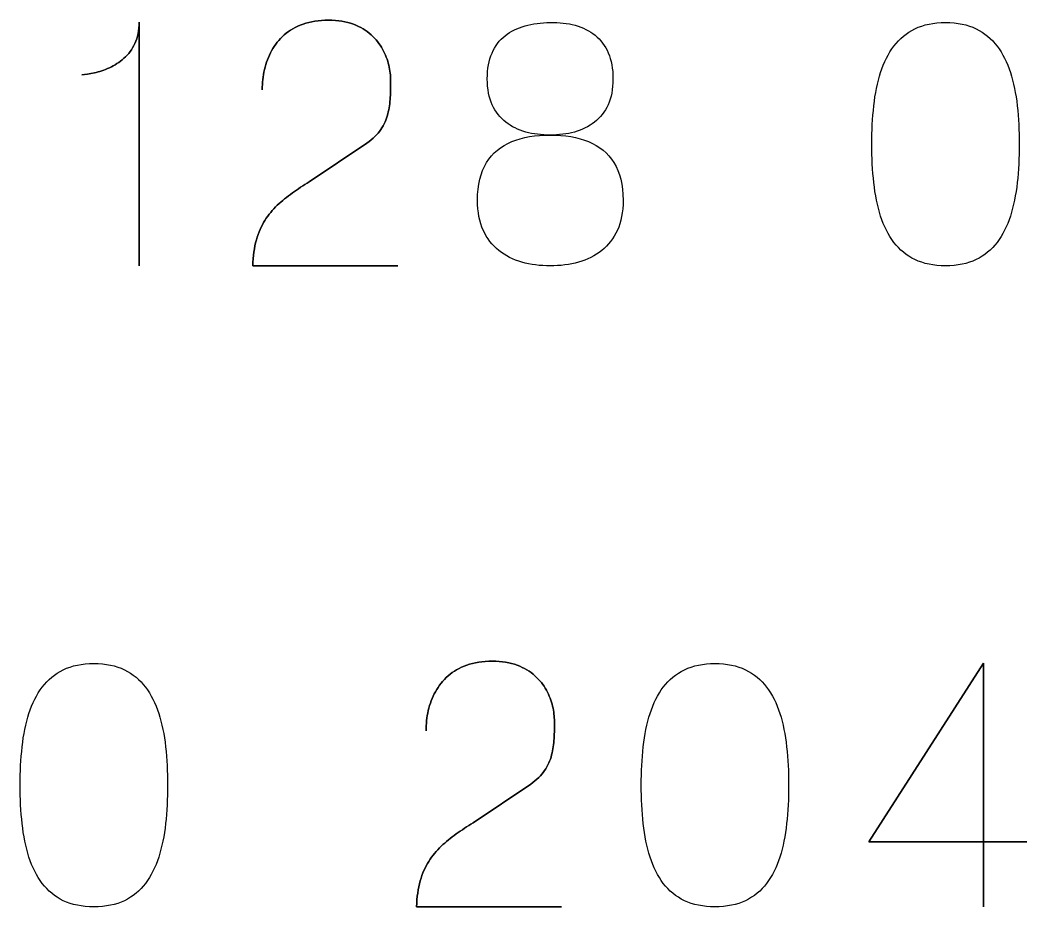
# Model space of a CAD drawing. Header units: millimetres. Extents: x -63 to 11, y -162 to 4.
# Drawn here: x -25.24 to 1.05, y -22.97 to 0.18 of the extents above; entities that cross this region are included whole.
import ezdxf

# ---------------------------------------------------------------- set-up
doc = ezdxf.new("R2010")
doc.units = ezdxf.units.MM
doc.header["$MEASUREMENT"] = 0
doc.layers.add('Layer 1', color=7, linetype='Continuous')

msp = doc.modelspace()

# ---------------------------------------------------------------- linework, layer by layer
at = {"layer": 'Layer 1'}
for points, knots in [([(-22.1294, -6.2359), (-22.1294, -6.2359), (-22.1294, 0.1253), (-22.1294, 0.1253), (-22.1294, 0.1253), (-22.1309, -0.0909), (-22.1691, -0.2762), (-22.2426, -0.4306), (-22.2426, -0.4306), (-22.3147, -0.5864), (-22.4102, -0.7144), (-22.5279, -0.8173), (-22.5279, -0.8173), (-22.6455, -0.9202), (-22.772, -1.0026), (-22.9073, -1.0643), (-22.9073, -1.0643), (-23.0425, -1.1246), (-23.1734, -1.1702), (-23.2999, -1.1981), (-23.2999, -1.1981), (-23.4278, -1.2275), (-23.5366, -1.2452), (-23.6292, -1.2511), (-23.6292, -1.2511), (-23.5366, -1.2452), (-23.4278, -1.2275), (-23.2999, -1.1981), (-23.2999, -1.1981), (-23.1734, -1.1702), (-23.0425, -1.1246), (-22.9073, -1.0643), (-22.9073, -1.0643), (-22.772, -1.0026), (-22.6455, -0.9202), (-22.5279, -0.8173), (-22.5279, -0.8173), (-22.4102, -0.7144), (-22.3147, -0.5864), (-22.2426, -0.4306), (-22.2426, -0.4306), (-22.1691, -0.2762), (-22.1309, -0.0909), (-22.1294, 0.1253), (-22.1294, 0.1253), (-22.1294, 0.1253), (-22.1294, -6.2359), (-22.1294, -6.2359)], [0, 0, 0, 0, 0.0769231, 0.0769231, 0.0769231, 0.0769231, 0.1538462, 0.1538462, 0.1538462, 0.1538462, 0.2307692, 0.2307692, 0.2307692, 0.2307692, 0.3076923, 0.3076923, 0.3076923, 0.3076923, 0.3846154, 0.3846154, 0.3846154, 0.3846154, 0.4615385, 0.4615385, 0.4615385, 0.4615385, 0.5384615, 0.5384615, 0.5384615, 0.5384615, 0.6153846, 0.6153846, 0.6153846, 0.6153846, 0.6923077, 0.6923077, 0.6923077, 0.6923077, 0.7692308, 0.7692308, 0.7692308, 0.7692308, 0.8461538, 0.8461538, 0.8461538, 0.8461538, 1, 1, 1, 1]), ([(-15.38, -6.2359), (-15.38, -6.2359), (-19.1649, -6.2359), (-19.1649, -6.2359), (-19.1649, -6.2359), (-19.1576, -5.98), (-19.1252, -5.7536), (-19.0708, -5.5595), (-19.0708, -5.5595), (-19.015, -5.3654), (-18.94, -5.1948), (-18.8473, -5.0478), (-18.8473, -5.0478), (-18.7532, -4.9007), (-18.6459, -4.7699), (-18.5238, -4.6552), (-18.5238, -4.6552), (-18.4018, -4.539), (-18.2709, -4.4331), (-18.1298, -4.3331), (-18.1298, -4.3331), (-17.9886, -4.2346), (-17.843, -4.1361), (-17.6916, -4.039), (-17.6916, -4.039), (-17.6916, -4.039), (-16.1829, -3.0333), (-16.1829, -3.0333), (-16.1829, -3.0333), (-16.0285, -2.9244), (-15.9079, -2.8053), (-15.8226, -2.6774), (-15.8226, -2.6774), (-15.7359, -2.5495), (-15.6756, -2.4142), (-15.6388, -2.2716), (-15.6388, -2.2716), (-15.6035, -2.1304), (-15.5815, -1.9848), (-15.5741, -1.8378), (-15.5741, -1.8378), (-15.5668, -1.6893), (-15.5638, -1.5408), (-15.5653, -1.3922), (-15.5653, -1.3922), (-15.5653, -1.2702), (-15.5815, -1.1393), (-15.6138, -0.9982), (-15.6138, -0.9982), (-15.6476, -0.8585), (-15.7006, -0.7188), (-15.7756, -0.5805), (-15.7756, -0.5805), (-15.8506, -0.4423), (-15.9505, -0.3159), (-16.0755, -0.2012), (-16.0755, -0.2012), (-16.2005, -0.0879), (-16.3549, 0.0032), (-16.5387, 0.0723), (-16.5387, 0.0723), (-16.7225, 0.1414), (-16.9387, 0.1767), (-17.1887, 0.1782), (-17.1887, 0.1782), (-17.4401, 0.1767), (-17.6621, 0.1414), (-17.8533, 0.0738), (-17.8533, 0.0738), (-18.0445, 0.0062), (-18.2077, -0.0879), (-18.343, -0.2071), (-18.343, -0.2071), (-18.4782, -0.3262), (-18.5871, -0.4644), (-18.6723, -0.6188), (-18.6723, -0.6188), (-18.7576, -0.7732), (-18.8194, -0.9379), (-18.8591, -1.1114), (-18.8591, -1.1114), (-18.8988, -1.2849), (-18.9179, -1.4613), (-18.9179, -1.6393), (-18.9179, -1.6393), (-18.9179, -1.4613), (-18.8988, -1.2849), (-18.8591, -1.1114), (-18.8591, -1.1114), (-18.8194, -0.9379), (-18.7576, -0.7732), (-18.6723, -0.6188), (-18.6723, -0.6188), (-18.5871, -0.4644), (-18.4782, -0.3262), (-18.343, -0.2071), (-18.343, -0.2071), (-18.2077, -0.0879), (-18.0445, 0.0062), (-17.8533, 0.0738), (-17.8533, 0.0738), (-17.6621, 0.1414), (-17.4401, 0.1767), (-17.1887, 0.1782), (-17.1887, 0.1782), (-16.9387, 0.1767), (-16.7225, 0.1414), (-16.5387, 0.0723), (-16.5387, 0.0723), (-16.3549, 0.0032), (-16.2005, -0.0879), (-16.0755, -0.2012), (-16.0755, -0.2012), (-15.9505, -0.3159), (-15.8506, -0.4423), (-15.7756, -0.5805), (-15.7756, -0.5805), (-15.7006, -0.7188), (-15.6476, -0.8585), (-15.6138, -0.9982), (-15.6138, -0.9982), (-15.5815, -1.1393), (-15.5653, -1.2702), (-15.5653, -1.3922), (-15.5653, -1.3922), (-15.5638, -1.5408), (-15.5668, -1.6893), (-15.5741, -1.8378), (-15.5741, -1.8378), (-15.5815, -1.9848), (-15.6035, -2.1304), (-15.6388, -2.2716), (-15.6388, -2.2716), (-15.6756, -2.4142), (-15.7359, -2.5495), (-15.8226, -2.6774), (-15.8226, -2.6774), (-15.9079, -2.8053), (-16.0285, -2.9244), (-16.1829, -3.0333), (-16.1829, -3.0333), (-16.1829, -3.0333), (-17.6916, -4.039), (-17.6916, -4.039), (-17.6916, -4.039), (-17.843, -4.1361), (-17.9886, -4.2346), (-18.1298, -4.3331), (-18.1298, -4.3331), (-18.2709, -4.4331), (-18.4018, -4.539), (-18.5238, -4.6552), (-18.5238, -4.6552), (-18.6459, -4.7699), (-18.7532, -4.9007), (-18.8473, -5.0478), (-18.8473, -5.0478), (-18.94, -5.1948), (-19.015, -5.3654), (-19.0708, -5.5595), (-19.0708, -5.5595), (-19.1252, -5.7536), (-19.1576, -5.98), (-19.1649, -6.2359), (-19.1649, -6.2359), (-19.1649, -6.2359), (-15.38, -6.2359), (-15.38, -6.2359)], [0, 0, 0, 0, 0.0232558, 0.0232558, 0.0232558, 0.0232558, 0.0465116, 0.0465116, 0.0465116, 0.0465116, 0.0697674, 0.0697674, 0.0697674, 0.0697674, 0.0930233, 0.0930233, 0.0930233, 0.0930233, 0.1162791, 0.1162791, 0.1162791, 0.1162791, 0.1395349, 0.1395349, 0.1395349, 0.1395349, 0.1627907, 0.1627907, 0.1627907, 0.1627907, 0.1860465, 0.1860465, 0.1860465, 0.1860465, 0.2093023, 0.2093023, 0.2093023, 0.2093023, 0.2325581, 0.2325581, 0.2325581, 0.2325581, 0.255814, 0.255814, 0.255814, 0.255814, 0.2790698, 0.2790698, 0.2790698, 0.2790698, 0.3023256, 0.3023256, 0.3023256, 0.3023256, 0.3255814, 0.3255814, 0.3255814, 0.3255814, 0.3488372, 0.3488372, 0.3488372, 0.3488372, 0.372093, 0.372093, 0.372093, 0.372093, 0.3953488, 0.3953488, 0.3953488, 0.3953488, 0.4186047, 0.4186047, 0.4186047, 0.4186047, 0.4418605, 0.4418605, 0.4418605, 0.4418605, 0.4651163, 0.4651163, 0.4651163, 0.4651163, 0.4883721, 0.4883721, 0.4883721, 0.4883721, 0.5116279, 0.5116279, 0.5116279, 0.5116279, 0.5348837, 0.5348837, 0.5348837, 0.5348837, 0.5581395, 0.5581395, 0.5581395, 0.5581395, 0.5813953, 0.5813953, 0.5813953, 0.5813953, 0.6046512, 0.6046512, 0.6046512, 0.6046512, 0.627907, 0.627907, 0.627907, 0.627907, 0.6511628, 0.6511628, 0.6511628, 0.6511628, 0.6744186, 0.6744186, 0.6744186, 0.6744186, 0.6976744, 0.6976744, 0.6976744, 0.6976744, 0.7209302, 0.7209302, 0.7209302, 0.7209302, 0.744186, 0.744186, 0.744186, 0.744186, 0.7674419, 0.7674419, 0.7674419, 0.7674419, 0.7906977, 0.7906977, 0.7906977, 0.7906977, 0.8139535, 0.8139535, 0.8139535, 0.8139535, 0.8372093, 0.8372093, 0.8372093, 0.8372093, 0.8604651, 0.8604651, 0.8604651, 0.8604651, 0.8837209, 0.8837209, 0.8837209, 0.8837209, 0.9069767, 0.9069767, 0.9069767, 0.9069767, 0.9302326, 0.9302326, 0.9302326, 0.9302326, 0.9534884, 0.9534884, 0.9534884, 0.9534884, 1, 1, 1, 1]), ([(-11.401, -2.8215), (-11.1745, -2.8215), (-10.9628, -2.795), (-10.7643, -2.7421), (-10.7643, -2.7421), (-10.5672, -2.6877), (-10.3937, -2.6024), (-10.2423, -2.4863), (-10.2423, -2.4863), (-10.0923, -2.3701), (-9.9746, -2.2186), (-9.8893, -2.0319), (-9.8893, -2.0319), (-9.8041, -1.8466), (-9.7614, -1.6216), (-9.7599, -1.3569), (-9.7599, -1.3569), (-9.7614, -1.0923), (-9.8026, -0.8658), (-9.8835, -0.6776), (-9.8835, -0.6776), (-9.9643, -0.4894), (-10.079, -0.335), (-10.2261, -0.2159), (-10.2261, -0.2159), (-10.3731, -0.0982), (-10.5466, -0.0115), (-10.7466, 0.0429), (-10.7466, 0.0429), (-10.9451, 0.0973), (-11.1642, 0.1209), (-11.401, 0.1164), (-11.401, 0.1164), (-11.6377, 0.1135), (-11.8568, 0.0826), (-12.0553, 0.0282), (-12.0553, 0.0282), (-12.2553, -0.0277), (-12.4288, -0.1129), (-12.5759, -0.2291), (-12.5759, -0.2291), (-12.7229, -0.3453), (-12.8376, -0.4967), (-12.9185, -0.682), (-12.9185, -0.682), (-12.9993, -0.8688), (-13.0405, -1.0923), (-13.042, -1.3569), (-13.042, -1.3569), (-13.0405, -1.6216), (-12.9979, -1.8466), (-12.9126, -2.0319), (-12.9126, -2.0319), (-12.8273, -2.2186), (-12.7097, -2.3701), (-12.5582, -2.4863), (-12.5582, -2.4863), (-12.4082, -2.6024), (-12.2347, -2.6877), (-12.0377, -2.7421), (-12.0377, -2.7421), (-11.8392, -2.795), (-11.6274, -2.8215), (-11.401, -2.8215)], [0, 0, 0, 0, 0.0588235, 0.0588235, 0.0588235, 0.0588235, 0.1176471, 0.1176471, 0.1176471, 0.1176471, 0.1764706, 0.1764706, 0.1764706, 0.1764706, 0.2352941, 0.2352941, 0.2352941, 0.2352941, 0.2941176, 0.2941176, 0.2941176, 0.2941176, 0.3529412, 0.3529412, 0.3529412, 0.3529412, 0.4117647, 0.4117647, 0.4117647, 0.4117647, 0.4705882, 0.4705882, 0.4705882, 0.4705882, 0.5294118, 0.5294118, 0.5294118, 0.5294118, 0.5882353, 0.5882353, 0.5882353, 0.5882353, 0.6470588, 0.6470588, 0.6470588, 0.6470588, 0.7058824, 0.7058824, 0.7058824, 0.7058824, 0.7647059, 0.7647059, 0.7647059, 0.7647059, 0.8235294, 0.8235294, 0.8235294, 0.8235294, 0.8823529, 0.8823529, 0.8823529, 0.8823529, 1, 1, 1, 1]), ([(-11.401, -2.8215), (-11.1745, -2.8215), (-10.9628, -2.795), (-10.7643, -2.7421), (-10.7643, -2.7421), (-10.5672, -2.6877), (-10.3937, -2.6024), (-10.2423, -2.4863), (-10.2423, -2.4863), (-10.0923, -2.3701), (-9.9746, -2.2186), (-9.8893, -2.0319), (-9.8893, -2.0319), (-9.8041, -1.8466), (-9.7614, -1.6216), (-9.7599, -1.3569), (-9.7599, -1.3569), (-9.7614, -1.0923), (-9.8026, -0.8658), (-9.8835, -0.6776), (-9.8835, -0.6776), (-9.9643, -0.4894), (-10.079, -0.335), (-10.2261, -0.2159), (-10.2261, -0.2159), (-10.3731, -0.0982), (-10.5466, -0.0115), (-10.7466, 0.0429), (-10.7466, 0.0429), (-10.9451, 0.0973), (-11.1642, 0.1209), (-11.401, 0.1164), (-11.401, 0.1164), (-11.6377, 0.1135), (-11.8568, 0.0826), (-12.0553, 0.0282), (-12.0553, 0.0282), (-12.2553, -0.0277), (-12.4288, -0.1129), (-12.5759, -0.2291), (-12.5759, -0.2291), (-12.7229, -0.3453), (-12.8376, -0.4967), (-12.9185, -0.682), (-12.9185, -0.682), (-12.9993, -0.8688), (-13.0405, -1.0923), (-13.042, -1.3569), (-13.042, -1.3569), (-13.0405, -1.6216), (-12.9979, -1.8466), (-12.9126, -2.0319), (-12.9126, -2.0319), (-12.8273, -2.2186), (-12.7097, -2.3701), (-12.5582, -2.4863), (-12.5582, -2.4863), (-12.4082, -2.6024), (-12.2347, -2.6877), (-12.0377, -2.7421), (-12.0377, -2.7421), (-11.8392, -2.795), (-11.6274, -2.8215), (-11.401, -2.8215)], [0, 0, 0, 0, 0.0588235, 0.0588235, 0.0588235, 0.0588235, 0.1176471, 0.1176471, 0.1176471, 0.1176471, 0.1764706, 0.1764706, 0.1764706, 0.1764706, 0.2352941, 0.2352941, 0.2352941, 0.2352941, 0.2941176, 0.2941176, 0.2941176, 0.2941176, 0.3529412, 0.3529412, 0.3529412, 0.3529412, 0.4117647, 0.4117647, 0.4117647, 0.4117647, 0.4705882, 0.4705882, 0.4705882, 0.4705882, 0.5294118, 0.5294118, 0.5294118, 0.5294118, 0.5882353, 0.5882353, 0.5882353, 0.5882353, 0.6470588, 0.6470588, 0.6470588, 0.6470588, 0.7058824, 0.7058824, 0.7058824, 0.7058824, 0.7647059, 0.7647059, 0.7647059, 0.7647059, 0.8235294, 0.8235294, 0.8235294, 0.8235294, 0.8823529, 0.8823529, 0.8823529, 0.8823529, 1, 1, 1, 1]), ([(-1.0785, -6.2359), (-0.7697, -6.2344), (-0.5036, -6.18), (-0.2815, -6.0742), (-0.2815, -6.0742), (-0.0609, -5.9683), (0.1229, -5.8168), (0.2699, -5.6242), (0.2699, -5.6242), (0.4155, -5.4301), (0.5302, -5.2007), (0.6155, -4.936), (0.6155, -4.936), (0.6993, -4.6713), (0.7596, -4.3817), (0.7934, -4.064), (0.7934, -4.064), (0.8287, -3.7464), (0.8463, -3.4126), (0.8448, -3.0597), (0.8448, -3.0597), (0.8463, -2.7083), (0.8287, -2.3745), (0.7934, -2.0584), (0.7934, -2.0584), (0.7596, -1.7422), (0.6993, -1.4511), (0.6155, -1.1864), (0.6155, -1.1864), (0.5302, -0.9232), (0.4155, -0.6938), (0.2699, -0.4982), (0.2699, -0.4982), (0.1229, -0.3041), (-0.0609, -0.1526), (-0.2815, -0.0468), (-0.2815, -0.0468), (-0.5036, 0.0606), (-0.7697, 0.115), (-1.0785, 0.1164), (-1.0785, 0.1164), (-1.3873, 0.115), (-1.6534, 0.0606), (-1.8755, -0.0468), (-1.8755, -0.0468), (-2.0961, -0.1526), (-2.2799, -0.3041), (-2.4269, -0.4982), (-2.4269, -0.4982), (-2.5725, -0.6938), (-2.6872, -0.9232), (-2.7725, -1.1864), (-2.7725, -1.1864), (-2.8563, -1.4511), (-2.9166, -1.7422), (-2.9504, -2.0584), (-2.9504, -2.0584), (-2.9857, -2.3745), (-3.0033, -2.7083), (-3.0018, -3.0597), (-3.0018, -3.0597), (-3.0033, -3.4126), (-2.9857, -3.7464), (-2.9504, -4.064), (-2.9504, -4.064), (-2.9166, -4.3817), (-2.8563, -4.6713), (-2.7725, -4.936), (-2.7725, -4.936), (-2.6872, -5.2007), (-2.5725, -5.4301), (-2.4269, -5.6242), (-2.4269, -5.6242), (-2.2799, -5.8168), (-2.0961, -5.9683), (-1.8755, -6.0742), (-1.8755, -6.0742), (-1.6534, -6.18), (-1.3873, -6.2344), (-1.0785, -6.2359)], [0, 0, 0, 0, 0.047619, 0.047619, 0.047619, 0.047619, 0.0952381, 0.0952381, 0.0952381, 0.0952381, 0.1428571, 0.1428571, 0.1428571, 0.1428571, 0.1904762, 0.1904762, 0.1904762, 0.1904762, 0.2380952, 0.2380952, 0.2380952, 0.2380952, 0.2857143, 0.2857143, 0.2857143, 0.2857143, 0.3333333, 0.3333333, 0.3333333, 0.3333333, 0.3809524, 0.3809524, 0.3809524, 0.3809524, 0.4285714, 0.4285714, 0.4285714, 0.4285714, 0.4761905, 0.4761905, 0.4761905, 0.4761905, 0.5238095, 0.5238095, 0.5238095, 0.5238095, 0.5714286, 0.5714286, 0.5714286, 0.5714286, 0.6190476, 0.6190476, 0.6190476, 0.6190476, 0.6666667, 0.6666667, 0.6666667, 0.6666667, 0.7142857, 0.7142857, 0.7142857, 0.7142857, 0.7619048, 0.7619048, 0.7619048, 0.7619048, 0.8095238, 0.8095238, 0.8095238, 0.8095238, 0.8571429, 0.8571429, 0.8571429, 0.8571429, 0.9047619, 0.9047619, 0.9047619, 0.9047619, 1, 1, 1, 1]), ([(-1.0785, -6.2359), (-0.7697, -6.2344), (-0.5036, -6.18), (-0.2815, -6.0742), (-0.2815, -6.0742), (-0.0609, -5.9683), (0.1229, -5.8168), (0.2699, -5.6242), (0.2699, -5.6242), (0.4155, -5.4301), (0.5302, -5.2007), (0.6155, -4.936), (0.6155, -4.936), (0.6993, -4.6713), (0.7596, -4.3817), (0.7934, -4.064), (0.7934, -4.064), (0.8287, -3.7464), (0.8463, -3.4126), (0.8448, -3.0597), (0.8448, -3.0597), (0.8463, -2.7083), (0.8287, -2.3745), (0.7934, -2.0584), (0.7934, -2.0584), (0.7596, -1.7422), (0.6993, -1.4511), (0.6155, -1.1864), (0.6155, -1.1864), (0.5302, -0.9232), (0.4155, -0.6938), (0.2699, -0.4982), (0.2699, -0.4982), (0.1229, -0.3041), (-0.0609, -0.1526), (-0.2815, -0.0468), (-0.2815, -0.0468), (-0.5036, 0.0606), (-0.7697, 0.115), (-1.0785, 0.1164), (-1.0785, 0.1164), (-1.3873, 0.115), (-1.6534, 0.0606), (-1.8755, -0.0468), (-1.8755, -0.0468), (-2.0961, -0.1526), (-2.2799, -0.3041), (-2.4269, -0.4982), (-2.4269, -0.4982), (-2.5725, -0.6938), (-2.6872, -0.9232), (-2.7725, -1.1864), (-2.7725, -1.1864), (-2.8563, -1.4511), (-2.9166, -1.7422), (-2.9504, -2.0584), (-2.9504, -2.0584), (-2.9857, -2.3745), (-3.0033, -2.7083), (-3.0018, -3.0597), (-3.0018, -3.0597), (-3.0033, -3.4126), (-2.9857, -3.7464), (-2.9504, -4.064), (-2.9504, -4.064), (-2.9166, -4.3817), (-2.8563, -4.6713), (-2.7725, -4.936), (-2.7725, -4.936), (-2.6872, -5.2007), (-2.5725, -5.4301), (-2.4269, -5.6242), (-2.4269, -5.6242), (-2.2799, -5.8168), (-2.0961, -5.9683), (-1.8755, -6.0742), (-1.8755, -6.0742), (-1.6534, -6.18), (-1.3873, -6.2344), (-1.0785, -6.2359)], [0, 0, 0, 0, 0.047619, 0.047619, 0.047619, 0.047619, 0.0952381, 0.0952381, 0.0952381, 0.0952381, 0.1428571, 0.1428571, 0.1428571, 0.1428571, 0.1904762, 0.1904762, 0.1904762, 0.1904762, 0.2380952, 0.2380952, 0.2380952, 0.2380952, 0.2857143, 0.2857143, 0.2857143, 0.2857143, 0.3333333, 0.3333333, 0.3333333, 0.3333333, 0.3809524, 0.3809524, 0.3809524, 0.3809524, 0.4285714, 0.4285714, 0.4285714, 0.4285714, 0.4761905, 0.4761905, 0.4761905, 0.4761905, 0.5238095, 0.5238095, 0.5238095, 0.5238095, 0.5714286, 0.5714286, 0.5714286, 0.5714286, 0.6190476, 0.6190476, 0.6190476, 0.6190476, 0.6666667, 0.6666667, 0.6666667, 0.6666667, 0.7142857, 0.7142857, 0.7142857, 0.7142857, 0.7619048, 0.7619048, 0.7619048, 0.7619048, 0.8095238, 0.8095238, 0.8095238, 0.8095238, 0.8571429, 0.8571429, 0.8571429, 0.8571429, 0.9047619, 0.9047619, 0.9047619, 0.9047619, 1, 1, 1, 1]), ([(-11.401, -6.2359), (-11.1363, -6.2359), (-10.8893, -6.205), (-10.6599, -6.1403), (-10.6599, -6.1403), (-10.4305, -6.0756), (-10.229, -5.9742), (-10.054, -5.8359), (-10.054, -5.8359), (-9.8805, -5.6992), (-9.7438, -5.5227), (-9.6453, -5.3051), (-9.6453, -5.3051), (-9.5467, -5.0889), (-9.4967, -4.8287), (-9.4953, -4.5243), (-9.4953, -4.5243), (-9.4982, -4.1199), (-9.5776, -3.792), (-9.7349, -3.542), (-9.7349, -3.542), (-9.8923, -3.2906), (-10.1129, -3.1083), (-10.3967, -2.9921), (-10.3967, -2.9921), (-10.6819, -2.8774), (-11.0157, -2.82), (-11.401, -2.8215), (-11.401, -2.8215), (-11.7848, -2.82), (-12.12, -2.8774), (-12.4023, -2.9921), (-12.4023, -2.9921), (-12.6861, -3.1083), (-12.9052, -3.2906), (-13.0611, -3.542), (-13.0611, -3.542), (-13.217, -3.792), (-13.2964, -4.1199), (-13.2978, -4.5243), (-13.2978, -4.5243), (-13.2964, -4.8287), (-13.2464, -5.0889), (-13.1479, -5.3051), (-13.1479, -5.3051), (-13.0493, -5.5227), (-12.9141, -5.6992), (-12.7391, -5.8359), (-12.7391, -5.8359), (-12.5656, -5.9742), (-12.3656, -6.0756), (-12.1362, -6.1403), (-12.1362, -6.1403), (-11.9083, -6.205), (-11.6627, -6.2359), (-11.401, -6.2359)], [0, 0, 0, 0, 0.0666667, 0.0666667, 0.0666667, 0.0666667, 0.1333333, 0.1333333, 0.1333333, 0.1333333, 0.2, 0.2, 0.2, 0.2, 0.2666667, 0.2666667, 0.2666667, 0.2666667, 0.3333333, 0.3333333, 0.3333333, 0.3333333, 0.4, 0.4, 0.4, 0.4, 0.4666667, 0.4666667, 0.4666667, 0.4666667, 0.5333333, 0.5333333, 0.5333333, 0.5333333, 0.6, 0.6, 0.6, 0.6, 0.6666667, 0.6666667, 0.6666667, 0.6666667, 0.7333333, 0.7333333, 0.7333333, 0.7333333, 0.8, 0.8, 0.8, 0.8, 0.8666667, 0.8666667, 0.8666667, 0.8666667, 1, 1, 1, 1]), ([(-11.401, -6.2359), (-11.1363, -6.2359), (-10.8893, -6.205), (-10.6599, -6.1403), (-10.6599, -6.1403), (-10.4305, -6.0756), (-10.229, -5.9742), (-10.054, -5.8359), (-10.054, -5.8359), (-9.8805, -5.6992), (-9.7438, -5.5227), (-9.6453, -5.3051), (-9.6453, -5.3051), (-9.5467, -5.0889), (-9.4967, -4.8287), (-9.4953, -4.5243), (-9.4953, -4.5243), (-9.4982, -4.1199), (-9.5776, -3.792), (-9.7349, -3.542), (-9.7349, -3.542), (-9.8923, -3.2906), (-10.1129, -3.1083), (-10.3967, -2.9921), (-10.3967, -2.9921), (-10.6819, -2.8774), (-11.0157, -2.82), (-11.401, -2.8215), (-11.401, -2.8215), (-11.7848, -2.82), (-12.12, -2.8774), (-12.4023, -2.9921), (-12.4023, -2.9921), (-12.6861, -3.1083), (-12.9052, -3.2906), (-13.0611, -3.542), (-13.0611, -3.542), (-13.217, -3.792), (-13.2964, -4.1199), (-13.2978, -4.5243), (-13.2978, -4.5243), (-13.2964, -4.8287), (-13.2464, -5.0889), (-13.1479, -5.3051), (-13.1479, -5.3051), (-13.0493, -5.5227), (-12.9141, -5.6992), (-12.7391, -5.8359), (-12.7391, -5.8359), (-12.5656, -5.9742), (-12.3656, -6.0756), (-12.1362, -6.1403), (-12.1362, -6.1403), (-11.9083, -6.205), (-11.6627, -6.2359), (-11.401, -6.2359)], [0, 0, 0, 0, 0.0666667, 0.0666667, 0.0666667, 0.0666667, 0.1333333, 0.1333333, 0.1333333, 0.1333333, 0.2, 0.2, 0.2, 0.2, 0.2666667, 0.2666667, 0.2666667, 0.2666667, 0.3333333, 0.3333333, 0.3333333, 0.3333333, 0.4, 0.4, 0.4, 0.4, 0.4666667, 0.4666667, 0.4666667, 0.4666667, 0.5333333, 0.5333333, 0.5333333, 0.5333333, 0.6, 0.6, 0.6, 0.6, 0.6666667, 0.6666667, 0.6666667, 0.6666667, 0.7333333, 0.7333333, 0.7333333, 0.7333333, 0.8, 0.8, 0.8, 0.8, 0.8666667, 0.8666667, 0.8666667, 0.8666667, 1, 1, 1, 1]), ([(-11.1033, -22.9685), (-11.1033, -22.9685), (-14.8882, -22.9685), (-14.8882, -22.9685), (-14.8882, -22.9685), (-14.8809, -22.7126), (-14.8485, -22.4862), (-14.7941, -22.2921), (-14.7941, -22.2921), (-14.7383, -22.098), (-14.6633, -21.9274), (-14.5706, -21.7804), (-14.5706, -21.7804), (-14.4765, -21.6333), (-14.3692, -21.5025), (-14.2471, -21.3878), (-14.2471, -21.3878), (-14.1251, -21.2716), (-13.9942, -21.1657), (-13.8531, -21.0657), (-13.8531, -21.0657), (-13.7119, -20.9672), (-13.5663, -20.8687), (-13.4149, -20.7716), (-13.4149, -20.7716), (-13.4149, -20.7716), (-11.9062, -19.7659), (-11.9062, -19.7659), (-11.9062, -19.7659), (-11.7518, -19.657), (-11.6312, -19.5379), (-11.5459, -19.41), (-11.5459, -19.41), (-11.4592, -19.2821), (-11.3989, -19.1468), (-11.3621, -19.0042), (-11.3621, -19.0042), (-11.3268, -18.863), (-11.3048, -18.7174), (-11.2974, -18.5704), (-11.2974, -18.5704), (-11.2901, -18.4219), (-11.2871, -18.2734), (-11.2886, -18.1248), (-11.2886, -18.1248), (-11.2886, -18.0028), (-11.3048, -17.8719), (-11.3371, -17.7308), (-11.3371, -17.7308), (-11.3709, -17.5911), (-11.4239, -17.4514), (-11.4989, -17.3131), (-11.4989, -17.3131), (-11.5739, -17.1749), (-11.6738, -17.0485), (-11.7988, -16.9338), (-11.7988, -16.9338), (-11.9238, -16.8205), (-12.0782, -16.7294), (-12.262, -16.6603), (-12.262, -16.6603), (-12.4458, -16.5912), (-12.662, -16.5559), (-12.912, -16.5544), (-12.912, -16.5544), (-13.1634, -16.5559), (-13.3854, -16.5912), (-13.5766, -16.6588), (-13.5766, -16.6588), (-13.7678, -16.7264), (-13.931, -16.8205), (-14.0663, -16.9397), (-14.0663, -16.9397), (-14.2015, -17.0588), (-14.3104, -17.197), (-14.3956, -17.3514), (-14.3956, -17.3514), (-14.4809, -17.5058), (-14.5427, -17.6705), (-14.5824, -17.844), (-14.5824, -17.844), (-14.6221, -18.0175), (-14.6412, -18.1939), (-14.6412, -18.3719), (-14.6412, -18.3719), (-14.6412, -18.1939), (-14.6221, -18.0175), (-14.5824, -17.844), (-14.5824, -17.844), (-14.5427, -17.6705), (-14.4809, -17.5058), (-14.3956, -17.3514), (-14.3956, -17.3514), (-14.3104, -17.197), (-14.2015, -17.0588), (-14.0663, -16.9397), (-14.0663, -16.9397), (-13.931, -16.8205), (-13.7678, -16.7264), (-13.5766, -16.6588), (-13.5766, -16.6588), (-13.3854, -16.5912), (-13.1634, -16.5559), (-12.912, -16.5544), (-12.912, -16.5544), (-12.662, -16.5559), (-12.4458, -16.5912), (-12.262, -16.6603), (-12.262, -16.6603), (-12.0782, -16.7294), (-11.9238, -16.8205), (-11.7988, -16.9338), (-11.7988, -16.9338), (-11.6738, -17.0485), (-11.5739, -17.1749), (-11.4989, -17.3131), (-11.4989, -17.3131), (-11.4239, -17.4514), (-11.3709, -17.5911), (-11.3371, -17.7308), (-11.3371, -17.7308), (-11.3048, -17.8719), (-11.2886, -18.0028), (-11.2886, -18.1248), (-11.2886, -18.1248), (-11.2871, -18.2734), (-11.2901, -18.4219), (-11.2974, -18.5704), (-11.2974, -18.5704), (-11.3048, -18.7174), (-11.3268, -18.863), (-11.3621, -19.0042), (-11.3621, -19.0042), (-11.3989, -19.1468), (-11.4592, -19.2821), (-11.5459, -19.41), (-11.5459, -19.41), (-11.6312, -19.5379), (-11.7518, -19.657), (-11.9062, -19.7659), (-11.9062, -19.7659), (-11.9062, -19.7659), (-13.4149, -20.7716), (-13.4149, -20.7716), (-13.4149, -20.7716), (-13.5663, -20.8687), (-13.7119, -20.9672), (-13.8531, -21.0657), (-13.8531, -21.0657), (-13.9942, -21.1657), (-14.1251, -21.2716), (-14.2471, -21.3878), (-14.2471, -21.3878), (-14.3692, -21.5025), (-14.4765, -21.6333), (-14.5706, -21.7804), (-14.5706, -21.7804), (-14.6633, -21.9274), (-14.7383, -22.098), (-14.7941, -22.2921), (-14.7941, -22.2921), (-14.8485, -22.4862), (-14.8809, -22.7126), (-14.8882, -22.9685), (-14.8882, -22.9685), (-14.8882, -22.9685), (-11.1033, -22.9685), (-11.1033, -22.9685)], [0, 0, 0, 0, 0.0232558, 0.0232558, 0.0232558, 0.0232558, 0.0465116, 0.0465116, 0.0465116, 0.0465116, 0.0697674, 0.0697674, 0.0697674, 0.0697674, 0.0930233, 0.0930233, 0.0930233, 0.0930233, 0.1162791, 0.1162791, 0.1162791, 0.1162791, 0.1395349, 0.1395349, 0.1395349, 0.1395349, 0.1627907, 0.1627907, 0.1627907, 0.1627907, 0.1860465, 0.1860465, 0.1860465, 0.1860465, 0.2093023, 0.2093023, 0.2093023, 0.2093023, 0.2325581, 0.2325581, 0.2325581, 0.2325581, 0.255814, 0.255814, 0.255814, 0.255814, 0.2790698, 0.2790698, 0.2790698, 0.2790698, 0.3023256, 0.3023256, 0.3023256, 0.3023256, 0.3255814, 0.3255814, 0.3255814, 0.3255814, 0.3488372, 0.3488372, 0.3488372, 0.3488372, 0.372093, 0.372093, 0.372093, 0.372093, 0.3953488, 0.3953488, 0.3953488, 0.3953488, 0.4186047, 0.4186047, 0.4186047, 0.4186047, 0.4418605, 0.4418605, 0.4418605, 0.4418605, 0.4651163, 0.4651163, 0.4651163, 0.4651163, 0.4883721, 0.4883721, 0.4883721, 0.4883721, 0.5116279, 0.5116279, 0.5116279, 0.5116279, 0.5348837, 0.5348837, 0.5348837, 0.5348837, 0.5581395, 0.5581395, 0.5581395, 0.5581395, 0.5813953, 0.5813953, 0.5813953, 0.5813953, 0.6046512, 0.6046512, 0.6046512, 0.6046512, 0.627907, 0.627907, 0.627907, 0.627907, 0.6511628, 0.6511628, 0.6511628, 0.6511628, 0.6744186, 0.6744186, 0.6744186, 0.6744186, 0.6976744, 0.6976744, 0.6976744, 0.6976744, 0.7209302, 0.7209302, 0.7209302, 0.7209302, 0.744186, 0.744186, 0.744186, 0.744186, 0.7674419, 0.7674419, 0.7674419, 0.7674419, 0.7906977, 0.7906977, 0.7906977, 0.7906977, 0.8139535, 0.8139535, 0.8139535, 0.8139535, 0.8372093, 0.8372093, 0.8372093, 0.8372093, 0.8604651, 0.8604651, 0.8604651, 0.8604651, 0.8837209, 0.8837209, 0.8837209, 0.8837209, 0.9069767, 0.9069767, 0.9069767, 0.9069767, 0.9302326, 0.9302326, 0.9302326, 0.9302326, 0.9534884, 0.9534884, 0.9534884, 0.9534884, 1, 1, 1, 1]), ([(-23.3139, -22.9685), (-23.0051, -22.967), (-22.739, -22.9126), (-22.5169, -22.8068), (-22.5169, -22.8068), (-22.2963, -22.7009), (-22.1125, -22.5494), (-21.9655, -22.3568), (-21.9655, -22.3568), (-21.8199, -22.1627), (-21.7052, -21.9333), (-21.6199, -21.6686), (-21.6199, -21.6686), (-21.5361, -21.4039), (-21.4758, -21.1143), (-21.442, -20.7966), (-21.442, -20.7966), (-21.4067, -20.479), (-21.3891, -20.1452), (-21.3906, -19.7923), (-21.3906, -19.7923), (-21.3891, -19.4409), (-21.4067, -19.1071), (-21.442, -18.791), (-21.442, -18.791), (-21.4758, -18.4748), (-21.5361, -18.1837), (-21.6199, -17.919), (-21.6199, -17.919), (-21.7052, -17.6558), (-21.8199, -17.4264), (-21.9655, -17.2308), (-21.9655, -17.2308), (-22.1125, -17.0367), (-22.2963, -16.8852), (-22.5169, -16.7794), (-22.5169, -16.7794), (-22.739, -16.672), (-23.0051, -16.6176), (-23.3139, -16.6162), (-23.3139, -16.6162), (-23.6227, -16.6176), (-23.8888, -16.672), (-24.1109, -16.7794), (-24.1109, -16.7794), (-24.3315, -16.8852), (-24.5153, -17.0367), (-24.6623, -17.2308), (-24.6623, -17.2308), (-24.8079, -17.4264), (-24.9226, -17.6558), (-25.0079, -17.919), (-25.0079, -17.919), (-25.0917, -18.1837), (-25.152, -18.4748), (-25.1858, -18.791), (-25.1858, -18.791), (-25.2211, -19.1071), (-25.2387, -19.4409), (-25.2372, -19.7923), (-25.2372, -19.7923), (-25.2387, -20.1452), (-25.2211, -20.479), (-25.1858, -20.7966), (-25.1858, -20.7966), (-25.152, -21.1143), (-25.0917, -21.4039), (-25.0079, -21.6686), (-25.0079, -21.6686), (-24.9226, -21.9333), (-24.8079, -22.1627), (-24.6623, -22.3568), (-24.6623, -22.3568), (-24.5153, -22.5494), (-24.3315, -22.7009), (-24.1109, -22.8068), (-24.1109, -22.8068), (-23.8888, -22.9126), (-23.6227, -22.967), (-23.3139, -22.9685)], [0, 0, 0, 0, 0.047619, 0.047619, 0.047619, 0.047619, 0.0952381, 0.0952381, 0.0952381, 0.0952381, 0.1428571, 0.1428571, 0.1428571, 0.1428571, 0.1904762, 0.1904762, 0.1904762, 0.1904762, 0.2380952, 0.2380952, 0.2380952, 0.2380952, 0.2857143, 0.2857143, 0.2857143, 0.2857143, 0.3333333, 0.3333333, 0.3333333, 0.3333333, 0.3809524, 0.3809524, 0.3809524, 0.3809524, 0.4285714, 0.4285714, 0.4285714, 0.4285714, 0.4761905, 0.4761905, 0.4761905, 0.4761905, 0.5238095, 0.5238095, 0.5238095, 0.5238095, 0.5714286, 0.5714286, 0.5714286, 0.5714286, 0.6190476, 0.6190476, 0.6190476, 0.6190476, 0.6666667, 0.6666667, 0.6666667, 0.6666667, 0.7142857, 0.7142857, 0.7142857, 0.7142857, 0.7619048, 0.7619048, 0.7619048, 0.7619048, 0.8095238, 0.8095238, 0.8095238, 0.8095238, 0.8571429, 0.8571429, 0.8571429, 0.8571429, 0.9047619, 0.9047619, 0.9047619, 0.9047619, 1, 1, 1, 1]), ([(-23.3139, -22.9685), (-23.0051, -22.967), (-22.739, -22.9126), (-22.5169, -22.8068), (-22.5169, -22.8068), (-22.2963, -22.7009), (-22.1125, -22.5494), (-21.9655, -22.3568), (-21.9655, -22.3568), (-21.8199, -22.1627), (-21.7052, -21.9333), (-21.6199, -21.6686), (-21.6199, -21.6686), (-21.5361, -21.4039), (-21.4758, -21.1143), (-21.442, -20.7966), (-21.442, -20.7966), (-21.4067, -20.479), (-21.3891, -20.1452), (-21.3906, -19.7923), (-21.3906, -19.7923), (-21.3891, -19.4409), (-21.4067, -19.1071), (-21.442, -18.791), (-21.442, -18.791), (-21.4758, -18.4748), (-21.5361, -18.1837), (-21.6199, -17.919), (-21.6199, -17.919), (-21.7052, -17.6558), (-21.8199, -17.4264), (-21.9655, -17.2308), (-21.9655, -17.2308), (-22.1125, -17.0367), (-22.2963, -16.8852), (-22.5169, -16.7794), (-22.5169, -16.7794), (-22.739, -16.672), (-23.0051, -16.6176), (-23.3139, -16.6162), (-23.3139, -16.6162), (-23.6227, -16.6176), (-23.8888, -16.672), (-24.1109, -16.7794), (-24.1109, -16.7794), (-24.3315, -16.8852), (-24.5153, -17.0367), (-24.6623, -17.2308), (-24.6623, -17.2308), (-24.8079, -17.4264), (-24.9226, -17.6558), (-25.0079, -17.919), (-25.0079, -17.919), (-25.0917, -18.1837), (-25.152, -18.4748), (-25.1858, -18.791), (-25.1858, -18.791), (-25.2211, -19.1071), (-25.2387, -19.4409), (-25.2372, -19.7923), (-25.2372, -19.7923), (-25.2387, -20.1452), (-25.2211, -20.479), (-25.1858, -20.7966), (-25.1858, -20.7966), (-25.152, -21.1143), (-25.0917, -21.4039), (-25.0079, -21.6686), (-25.0079, -21.6686), (-24.9226, -21.9333), (-24.8079, -22.1627), (-24.6623, -22.3568), (-24.6623, -22.3568), (-24.5153, -22.5494), (-24.3315, -22.7009), (-24.1109, -22.8068), (-24.1109, -22.8068), (-23.8888, -22.9126), (-23.6227, -22.967), (-23.3139, -22.9685)], [0, 0, 0, 0, 0.047619, 0.047619, 0.047619, 0.047619, 0.0952381, 0.0952381, 0.0952381, 0.0952381, 0.1428571, 0.1428571, 0.1428571, 0.1428571, 0.1904762, 0.1904762, 0.1904762, 0.1904762, 0.2380952, 0.2380952, 0.2380952, 0.2380952, 0.2857143, 0.2857143, 0.2857143, 0.2857143, 0.3333333, 0.3333333, 0.3333333, 0.3333333, 0.3809524, 0.3809524, 0.3809524, 0.3809524, 0.4285714, 0.4285714, 0.4285714, 0.4285714, 0.4761905, 0.4761905, 0.4761905, 0.4761905, 0.5238095, 0.5238095, 0.5238095, 0.5238095, 0.5714286, 0.5714286, 0.5714286, 0.5714286, 0.6190476, 0.6190476, 0.6190476, 0.6190476, 0.6666667, 0.6666667, 0.6666667, 0.6666667, 0.7142857, 0.7142857, 0.7142857, 0.7142857, 0.7619048, 0.7619048, 0.7619048, 0.7619048, 0.8095238, 0.8095238, 0.8095238, 0.8095238, 0.8571429, 0.8571429, 0.8571429, 0.8571429, 0.9047619, 0.9047619, 0.9047619, 0.9047619, 1, 1, 1, 1]), ([(-7.0978, -22.9685), (-6.789, -22.967), (-6.5229, -22.9126), (-6.3008, -22.8068), (-6.3008, -22.8068), (-6.0802, -22.7009), (-5.8964, -22.5494), (-5.7494, -22.3568), (-5.7494, -22.3568), (-5.6038, -22.1627), (-5.4891, -21.9333), (-5.4038, -21.6686), (-5.4038, -21.6686), (-5.32, -21.4039), (-5.2597, -21.1143), (-5.2259, -20.7966), (-5.2259, -20.7966), (-5.1906, -20.479), (-5.173, -20.1452), (-5.1745, -19.7923), (-5.1745, -19.7923), (-5.173, -19.4409), (-5.1906, -19.1071), (-5.2259, -18.791), (-5.2259, -18.791), (-5.2597, -18.4748), (-5.32, -18.1837), (-5.4038, -17.919), (-5.4038, -17.919), (-5.4891, -17.6558), (-5.6038, -17.4264), (-5.7494, -17.2308), (-5.7494, -17.2308), (-5.8964, -17.0367), (-6.0802, -16.8852), (-6.3008, -16.7794), (-6.3008, -16.7794), (-6.5229, -16.672), (-6.789, -16.6176), (-7.0978, -16.6162), (-7.0978, -16.6162), (-7.4066, -16.6176), (-7.6727, -16.672), (-7.8948, -16.7794), (-7.8948, -16.7794), (-8.1154, -16.8852), (-8.2992, -17.0367), (-8.4462, -17.2308), (-8.4462, -17.2308), (-8.5918, -17.4264), (-8.7065, -17.6558), (-8.7918, -17.919), (-8.7918, -17.919), (-8.8756, -18.1837), (-8.9359, -18.4748), (-8.9697, -18.791), (-8.9697, -18.791), (-9.005, -19.1071), (-9.0226, -19.4409), (-9.0211, -19.7923), (-9.0211, -19.7923), (-9.0226, -20.1452), (-9.005, -20.479), (-8.9697, -20.7966), (-8.9697, -20.7966), (-8.9359, -21.1143), (-8.8756, -21.4039), (-8.7918, -21.6686), (-8.7918, -21.6686), (-8.7065, -21.9333), (-8.5918, -22.1627), (-8.4462, -22.3568), (-8.4462, -22.3568), (-8.2992, -22.5494), (-8.1154, -22.7009), (-7.8948, -22.8068), (-7.8948, -22.8068), (-7.6727, -22.9126), (-7.4066, -22.967), (-7.0978, -22.9685)], [0, 0, 0, 0, 0.047619, 0.047619, 0.047619, 0.047619, 0.0952381, 0.0952381, 0.0952381, 0.0952381, 0.1428571, 0.1428571, 0.1428571, 0.1428571, 0.1904762, 0.1904762, 0.1904762, 0.1904762, 0.2380952, 0.2380952, 0.2380952, 0.2380952, 0.2857143, 0.2857143, 0.2857143, 0.2857143, 0.3333333, 0.3333333, 0.3333333, 0.3333333, 0.3809524, 0.3809524, 0.3809524, 0.3809524, 0.4285714, 0.4285714, 0.4285714, 0.4285714, 0.4761905, 0.4761905, 0.4761905, 0.4761905, 0.5238095, 0.5238095, 0.5238095, 0.5238095, 0.5714286, 0.5714286, 0.5714286, 0.5714286, 0.6190476, 0.6190476, 0.6190476, 0.6190476, 0.6666667, 0.6666667, 0.6666667, 0.6666667, 0.7142857, 0.7142857, 0.7142857, 0.7142857, 0.7619048, 0.7619048, 0.7619048, 0.7619048, 0.8095238, 0.8095238, 0.8095238, 0.8095238, 0.8571429, 0.8571429, 0.8571429, 0.8571429, 0.9047619, 0.9047619, 0.9047619, 0.9047619, 1, 1, 1, 1]), ([(-7.0978, -22.9685), (-6.789, -22.967), (-6.5229, -22.9126), (-6.3008, -22.8068), (-6.3008, -22.8068), (-6.0802, -22.7009), (-5.8964, -22.5494), (-5.7494, -22.3568), (-5.7494, -22.3568), (-5.6038, -22.1627), (-5.4891, -21.9333), (-5.4038, -21.6686), (-5.4038, -21.6686), (-5.32, -21.4039), (-5.2597, -21.1143), (-5.2259, -20.7966), (-5.2259, -20.7966), (-5.1906, -20.479), (-5.173, -20.1452), (-5.1745, -19.7923), (-5.1745, -19.7923), (-5.173, -19.4409), (-5.1906, -19.1071), (-5.2259, -18.791), (-5.2259, -18.791), (-5.2597, -18.4748), (-5.32, -18.1837), (-5.4038, -17.919), (-5.4038, -17.919), (-5.4891, -17.6558), (-5.6038, -17.4264), (-5.7494, -17.2308), (-5.7494, -17.2308), (-5.8964, -17.0367), (-6.0802, -16.8852), (-6.3008, -16.7794), (-6.3008, -16.7794), (-6.5229, -16.672), (-6.789, -16.6176), (-7.0978, -16.6162), (-7.0978, -16.6162), (-7.4066, -16.6176), (-7.6727, -16.672), (-7.8948, -16.7794), (-7.8948, -16.7794), (-8.1154, -16.8852), (-8.2992, -17.0367), (-8.4462, -17.2308), (-8.4462, -17.2308), (-8.5918, -17.4264), (-8.7065, -17.6558), (-8.7918, -17.919), (-8.7918, -17.919), (-8.8756, -18.1837), (-8.9359, -18.4748), (-8.9697, -18.791), (-8.9697, -18.791), (-9.005, -19.1071), (-9.0226, -19.4409), (-9.0211, -19.7923), (-9.0211, -19.7923), (-9.0226, -20.1452), (-9.005, -20.479), (-8.9697, -20.7966), (-8.9697, -20.7966), (-8.9359, -21.1143), (-8.8756, -21.4039), (-8.7918, -21.6686), (-8.7918, -21.6686), (-8.7065, -21.9333), (-8.5918, -22.1627), (-8.4462, -22.3568), (-8.4462, -22.3568), (-8.2992, -22.5494), (-8.1154, -22.7009), (-7.8948, -22.8068), (-7.8948, -22.8068), (-7.6727, -22.9126), (-7.4066, -22.967), (-7.0978, -22.9685)], [0, 0, 0, 0, 0.047619, 0.047619, 0.047619, 0.047619, 0.0952381, 0.0952381, 0.0952381, 0.0952381, 0.1428571, 0.1428571, 0.1428571, 0.1428571, 0.1904762, 0.1904762, 0.1904762, 0.1904762, 0.2380952, 0.2380952, 0.2380952, 0.2380952, 0.2857143, 0.2857143, 0.2857143, 0.2857143, 0.3333333, 0.3333333, 0.3333333, 0.3333333, 0.3809524, 0.3809524, 0.3809524, 0.3809524, 0.4285714, 0.4285714, 0.4285714, 0.4285714, 0.4761905, 0.4761905, 0.4761905, 0.4761905, 0.5238095, 0.5238095, 0.5238095, 0.5238095, 0.5714286, 0.5714286, 0.5714286, 0.5714286, 0.6190476, 0.6190476, 0.6190476, 0.6190476, 0.6666667, 0.6666667, 0.6666667, 0.6666667, 0.7142857, 0.7142857, 0.7142857, 0.7142857, 0.7619048, 0.7619048, 0.7619048, 0.7619048, 0.8095238, 0.8095238, 0.8095238, 0.8095238, 0.8571429, 0.8571429, 0.8571429, 0.8571429, 0.9047619, 0.9047619, 0.9047619, 0.9047619, 1, 1, 1, 1]), ([(-0.0837, -22.9685), (-0.0837, -22.9685), (-0.0837, -16.6073), (-0.0837, -16.6073), (-0.0837, -16.6073), (-0.0837, -16.6073), (-3.0834, -21.2745), (-3.0834, -21.2745), (-3.0834, -21.2745), (-3.0834, -21.2745), (1.0456, -21.2745), (1.0456, -21.2745), (1.0456, -21.2745), (1.0456, -21.2745), (-3.0834, -21.2745), (-3.0834, -21.2745), (-3.0834, -21.2745), (-3.0834, -21.2745), (-0.0837, -16.6073), (-0.0837, -16.6073), (-0.0837, -16.6073), (-0.0837, -16.6073), (-0.0837, -22.9685), (-0.0837, -22.9685)], [0, 0, 0, 0, 0.1428571, 0.1428571, 0.1428571, 0.1428571, 0.2857143, 0.2857143, 0.2857143, 0.2857143, 0.4285714, 0.4285714, 0.4285714, 0.4285714, 0.5714286, 0.5714286, 0.5714286, 0.5714286, 0.7142857, 0.7142857, 0.7142857, 0.7142857, 1, 1, 1, 1])]:
    msp.add_open_spline(points, degree=3, knots=knots, dxfattribs=at)

doc.saveas('drawing.dxf')
